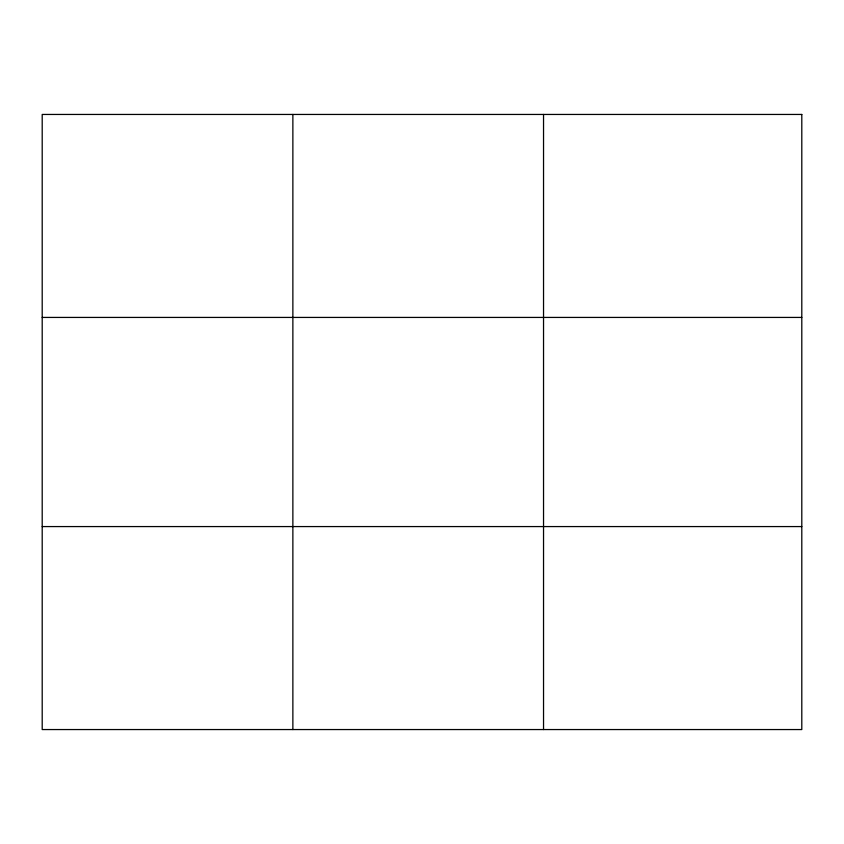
<?xml version="1.0" encoding="UTF-8"?>
<svg xmlns="http://www.w3.org/2000/svg" width="844" height="844" viewBox="0 0 844 844"><rect width="100%" height="100%" fill="white"/><g stroke="black" fill="none" stroke-linecap="round" stroke-linejoin="round"><path stroke-width="1.27" d="M292.868 729.554L292.868 114.446M543.536 729.554L543.536 114.446M42.2 317.428L801.8 317.428M42.2 526.572L801.8 526.572M801.8 114.446L801.8 729.554L42.2 729.554L42.2 114.446L801.8 114.446"/></g></svg>
